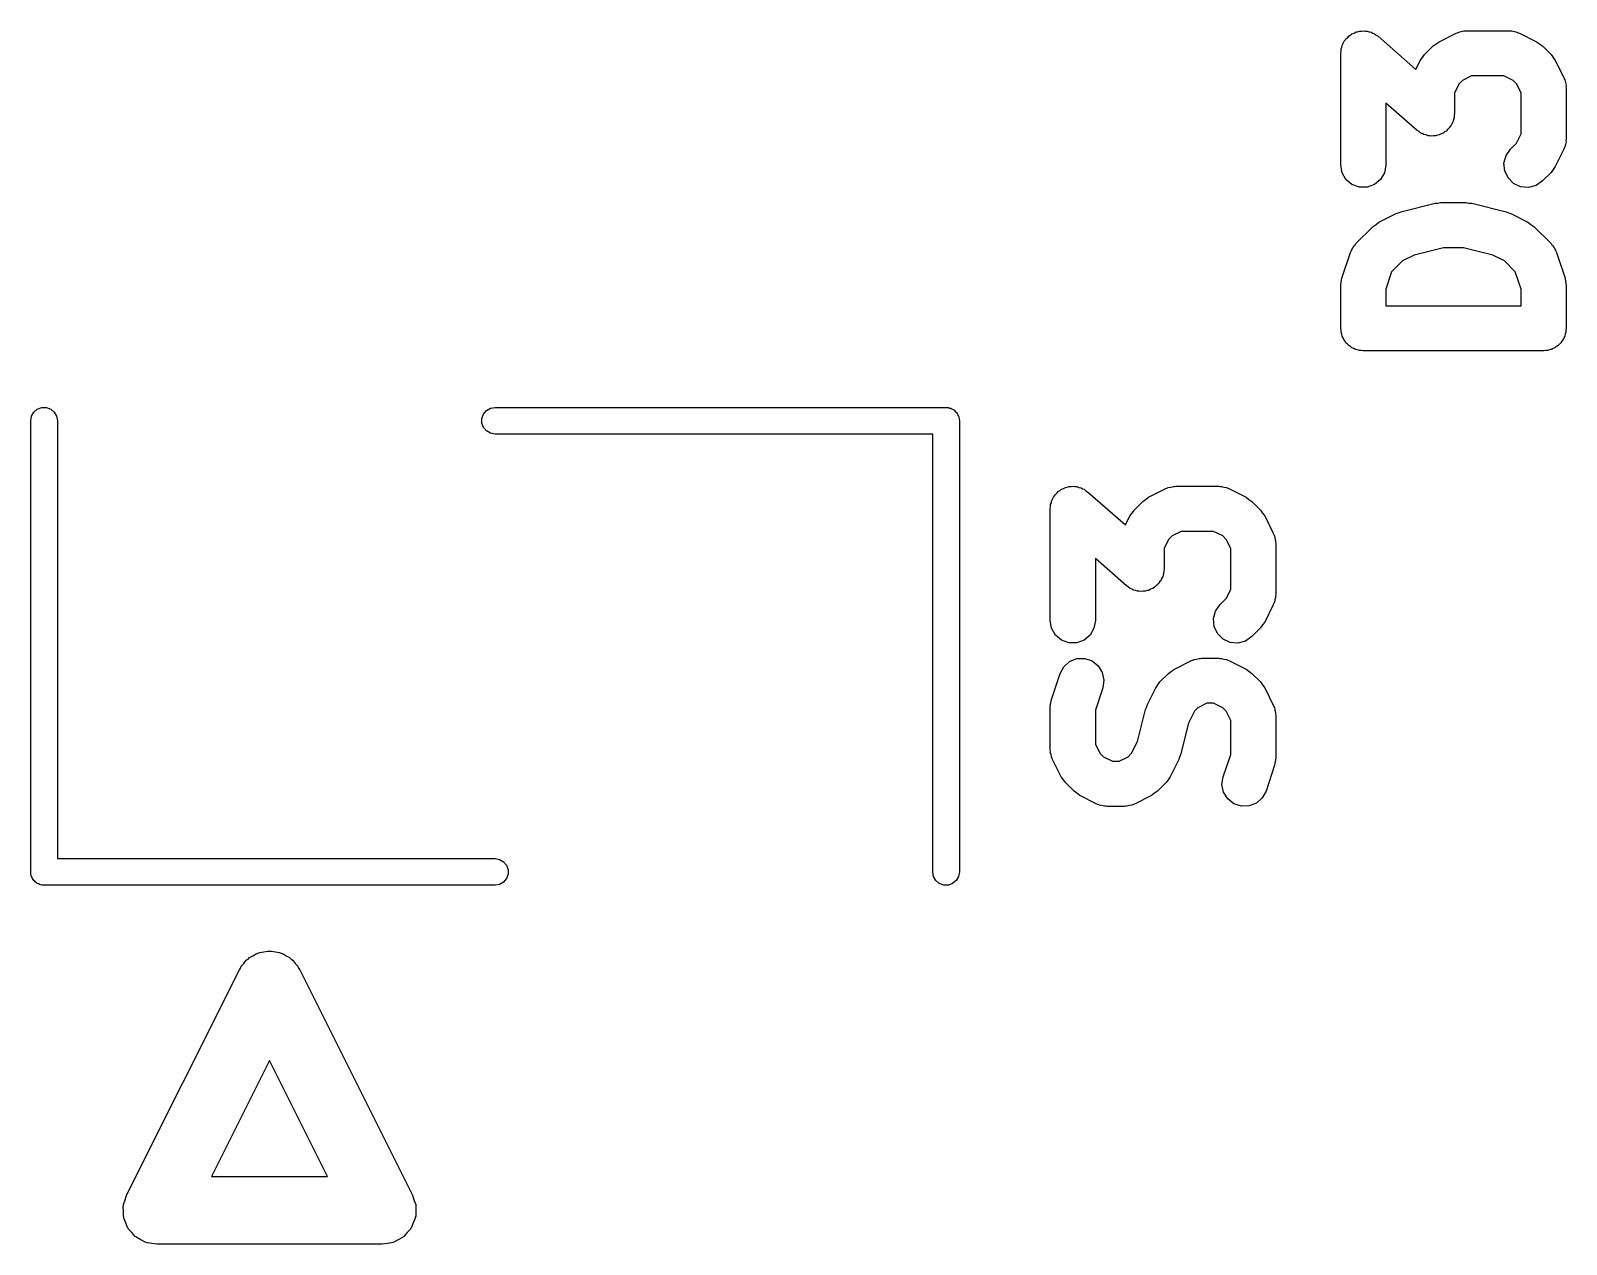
# Model space of a CAD drawing. Extents: x 51 to 137, y -158 to -25.
# Drawn here: x 115.11 to 123.76, y -86.31 to -79.48 of the extents above; entities that cross this region are included whole.
import ezdxf

# ---------------------------------------------------------------- set-up
doc = ezdxf.new("R2010")
doc.units = 0
doc.header["$MEASUREMENT"] = 0
doc.layers.add('BLACK', color=7, linetype='CONTINUOUS')

msp = doc.modelspace()

# ---------------------------------------------------------------- linework, layer by layer
at = {"layer": 'Black'}
for p, q in [((122.498, -79.5691), (122.499, -79.5595)), ((122.499, -79.5595), (122.505, -79.5487)), ((122.505, -79.5487), (122.51, -79.5372)), ((122.51, -79.5372), (122.516, -79.5298)), ((122.516, -79.5298), (122.521, -79.5213)), ((122.521, -79.5213), (122.531, -79.5133)), ((122.531, -79.5133), (122.539, -79.504)), ((122.539, -79.504), (122.548, -79.4992)), ((122.548, -79.4992), (122.555, -79.4929)), ((122.555, -79.4929), (122.567, -79.4887)), ((122.567, -79.4887), (122.578, -79.4827)), ((122.578, -79.4827), (122.587, -79.4812)), ((122.587, -79.4812), (122.597, -79.4778)), ((122.597, -79.4778), (122.609, -79.4778)), ((122.609, -79.4778), (122.621, -79.4759)), ((122.621, -79.4759), (122.631, -79.4778)), ((122.631, -79.4778), (122.641, -79.4778)), ((122.641, -79.4778), (122.652, -79.4821)), ((122.652, -79.4821), (122.665, -79.4845)), ((122.665, -79.4845), (122.673, -79.4896)), ((122.673, -79.4896), (122.682, -79.4929)), ((122.682, -79.4929), (122.692, -79.5009)), ((122.692, -79.5009), (122.702, -79.5073)), ((122.702, -79.5073), (122.915, -79.6936)), ((122.964, -79.6099), (123.013, -79.5615)), ((123.013, -79.5615), (123.029, -79.5498)), ((123.029, -79.5498), (123.046, -79.5377)), ((123.046, -79.5377), (123.142, -79.4893)), ((123.142, -79.4893), (123.149, -79.4872)), ((123.149, -79.4872), (123.156, -79.4836)), ((123.156, -79.4836), (123.17, -79.481)), ((123.17, -79.481), (123.185, -79.4767)), ((123.185, -79.4767), (123.192, -79.4772)), ((123.192, -79.4772), (123.199, -79.4759)), ((123.199, -79.4759), (123.441, -79.4759)), ((123.441, -79.4759), (123.448, -79.4772)), ((123.448, -79.4772), (123.456, -79.4767)), ((123.456, -79.4767), (123.47, -79.481)), ((123.47, -79.481), (123.485, -79.4836)), ((123.485, -79.4836), (123.491, -79.4872)), ((123.491, -79.4872), (123.498, -79.4893)), ((123.498, -79.4893), (123.595, -79.5377)), ((123.595, -79.5377), (123.611, -79.5498)), ((123.611, -79.5498), (123.628, -79.5615)), ((123.628, -79.5615), (123.676, -79.6099)), ((122.492, -79.6029), (122.494, -79.5907)), ((122.492, -80.2319), (122.492, -79.6029)), ((122.494, -79.5783), (122.498, -79.5691)), ((122.494, -79.5907), (122.494, -79.5783)), ((122.915, -79.6936), (122.94, -79.6429)), ((122.94, -79.6429), (122.953, -79.6265)), ((122.953, -79.6265), (122.964, -79.6099)), ((123.676, -79.6099), (123.688, -79.6265)), ((123.688, -79.6265), (123.7, -79.6429)), ((123.7, -79.6429), (123.748, -79.7396)), ((123.229, -79.7299), (123.178, -79.7557)), ((123.411, -79.7299), (123.229, -79.7299)), ((123.463, -79.7557), (123.411, -79.7299)), ((123.158, -79.7749), (123.133, -79.8264)), ((123.178, -79.7557), (123.158, -79.7749)), ((123.482, -79.7749), (123.463, -79.7557)), ((123.508, -79.8264), (123.482, -79.7749)), ((123.748, -79.7396), (123.75, -79.7467)), ((123.75, -79.7467), (123.754, -79.753)), ((123.754, -79.753), (123.757, -79.7677)), ((123.757, -79.7677), (123.761, -79.7819)), ((123.761, -79.7819), (123.76, -79.7892)), ((123.76, -79.7892), (123.762, -79.7964)), ((123.762, -79.7964), (123.762, -80.0867)), ((122.922, -80.0372), (122.746, -79.8828)), ((122.746, -79.8828), (122.746, -80.2319)), ((123.133, -79.8264), (123.133, -79.9416)), ((123.508, -80.0567), (123.508, -79.8264)), ((123.125, -79.985), (123.119, -79.9958)), ((123.127, -79.9754), (123.125, -79.985)), ((123.13, -79.9662), (123.127, -79.9754)), ((123.131, -79.9538), (123.13, -79.9662)), ((123.133, -79.9416), (123.131, -79.9538)), ((122.933, -80.0436), (122.922, -80.0372)), ((122.942, -80.0516), (122.933, -80.0436)), ((122.951, -80.0549), (122.942, -80.0516)), ((122.96, -80.06), (122.951, -80.0549)), ((122.972, -80.0624), (122.96, -80.06)), ((122.984, -80.0667), (122.972, -80.0624)), ((122.993, -80.0667), (122.984, -80.0667)), ((123.003, -80.0686), (122.993, -80.0667)), ((123.015, -80.0667), (123.003, -80.0686)), ((123.028, -80.0667), (123.015, -80.0667)), ((123.037, -80.0633), (123.028, -80.0667)), ((123.047, -80.0618), (123.037, -80.0633)), ((123.057, -80.0558), (123.047, -80.0618)), ((123.069, -80.0516), (123.057, -80.0558)), ((123.077, -80.0453), (123.069, -80.0516)), ((123.085, -80.0405), (123.077, -80.0453)), ((123.093, -80.0312), (123.085, -80.0405)), ((123.103, -80.0232), (123.093, -80.0312)), ((123.108, -80.0147), (123.103, -80.0232)), ((123.114, -80.0073), (123.108, -80.0147)), ((123.119, -79.9958), (123.114, -80.0073)), ((123.482, -80.1083), (123.508, -80.0567)), ((123.423, -80.1782), (123.448, -80.1421)), ((123.448, -80.1421), (123.482, -80.1083)), ((123.748, -80.1435), (123.7, -80.2403)), ((123.75, -80.1365), (123.748, -80.1435)), ((123.754, -80.1302), (123.75, -80.1365)), ((123.757, -80.1155), (123.754, -80.1302)), ((123.761, -80.1012), (123.757, -80.1155)), ((123.762, -80.0867), (123.76, -80.0939)), ((123.76, -80.0939), (123.761, -80.1012)), ((122.499, -80.2753), (122.492, -80.2319)), ((122.746, -80.2319), (122.738, -80.2753)), ((123.411, -80.2208), (123.423, -80.1782)), ((123.415, -80.2647), (123.411, -80.2208)), ((123.7, -80.2403), (123.688, -80.2566)), ((122.521, -80.3135), (122.499, -80.2753)), ((122.555, -80.3419), (122.521, -80.3135)), ((122.716, -80.3135), (122.682, -80.3419)), ((122.738, -80.2753), (122.716, -80.3135)), ((123.434, -80.3047), (123.415, -80.2647)), ((123.465, -80.3359), (123.434, -80.3047)), ((123.505, -80.3545), (123.465, -80.3359)), ((123.628, -80.3217), (123.592, -80.347)), ((123.676, -80.2733), (123.628, -80.3217)), ((123.688, -80.2566), (123.676, -80.2733)), ((122.597, -80.3569), (122.555, -80.3419)), ((122.641, -80.3569), (122.597, -80.3569)), ((122.682, -80.3419), (122.641, -80.3569)), ((123.549, -80.3584), (123.505, -80.3545)), ((123.592, -80.347), (123.549, -80.3584)), ((122.707, -80.5537), (122.804, -80.5053)), ((122.804, -80.5053), (122.817, -80.5014)), ((122.817, -80.5014), (122.83, -80.4957)), ((122.83, -80.4957), (123.023, -80.4473)), ((123.023, -80.4473), (123.039, -80.4462)), ((123.039, -80.4462), (123.054, -80.4435)), ((123.054, -80.4435), (123.199, -80.4435)), ((123.199, -80.4435), (123.214, -80.4462)), ((123.214, -80.4462), (123.23, -80.4473)), ((123.23, -80.4473), (123.424, -80.4957)), ((123.424, -80.4957), (123.436, -80.5014)), ((123.436, -80.5014), (123.45, -80.5053)), ((123.45, -80.5053), (123.546, -80.5537)), ((122.577, -80.6743), (122.674, -80.5775)), ((122.674, -80.5775), (122.691, -80.5658)), ((122.691, -80.5658), (122.707, -80.5537)), ((123.546, -80.5537), (123.563, -80.5658)), ((123.563, -80.5658), (123.579, -80.5775)), ((123.579, -80.5775), (123.676, -80.6743)), ((122.56, -80.6982), (122.568, -80.6851)), ((122.568, -80.6851), (122.573, -80.6803)), ((122.573, -80.6803), (122.577, -80.6743)), ((123.676, -80.6743), (123.68, -80.6803)), ((123.68, -80.6803), (123.686, -80.6851)), ((123.686, -80.6851), (123.693, -80.6982)), ((122.498, -80.869), (122.547, -80.7239)), ((122.547, -80.7239), (122.55, -80.7175)), ((122.55, -80.7175), (122.552, -80.7104)), ((122.552, -80.7104), (122.56, -80.6982)), ((122.839, -80.7717), (122.778, -80.8327)), ((122.905, -80.7387), (122.839, -80.7717)), ((123.07, -80.6975), (122.905, -80.7387)), ((123.184, -80.6975), (123.07, -80.6975)), ((123.348, -80.7387), (123.184, -80.6975)), ((123.414, -80.7717), (123.348, -80.7387)), ((123.475, -80.8327), (123.414, -80.7717)), ((123.693, -80.6982), (123.701, -80.7104)), ((123.701, -80.7104), (123.703, -80.7175)), ((123.703, -80.7175), (123.707, -80.7239)), ((123.707, -80.7239), (123.755, -80.869)), ((122.778, -80.8327), (122.746, -80.9298)), ((123.508, -80.9298), (123.475, -80.8327)), ((122.492, -80.9092), (122.495, -80.8892)), ((122.492, -81.1511), (122.492, -80.9092)), ((122.495, -80.8892), (122.498, -80.869)), ((122.746, -80.9298), (122.746, -81.0241)), ((123.508, -81.0241), (123.508, -80.9298)), ((123.755, -80.869), (123.758, -80.8892)), ((123.758, -80.8892), (123.762, -80.9092)), ((123.762, -80.9092), (123.762, -81.1511)), ((122.746, -81.0241), (123.508, -81.0241)), ((122.494, -81.162), (122.492, -81.1511)), ((122.494, -81.1732), (122.494, -81.162)), ((122.497, -81.1836), (122.494, -81.1732)), ((122.499, -81.1945), (122.497, -81.1836)), ((122.505, -81.2042), (122.499, -81.1945)), ((122.509, -81.2146), (122.505, -81.2042)), ((123.748, -81.2042), (123.745, -81.2146)), ((123.754, -81.1945), (123.748, -81.2042)), ((123.756, -81.1836), (123.754, -81.1945)), ((123.76, -81.1732), (123.756, -81.1836)), ((123.762, -81.1511), (123.76, -81.162)), ((123.76, -81.162), (123.76, -81.1732)), ((122.516, -81.2231), (122.509, -81.2146)), ((122.521, -81.2327), (122.516, -81.2231)), ((122.53, -81.2399), (122.521, -81.2327)), ((122.537, -81.2484), (122.53, -81.2399)), ((122.547, -81.2539), (122.537, -81.2484)), ((122.555, -81.2611), (122.547, -81.2539)), ((122.566, -81.2649), (122.555, -81.2611)), ((122.575, -81.2704), (122.566, -81.2649)), ((122.586, -81.2724), (122.575, -81.2704)), ((122.597, -81.2762), (122.586, -81.2724)), ((122.608, -81.2762), (122.597, -81.2762)), ((122.619, -81.2781), (122.608, -81.2762)), ((123.635, -81.2781), (122.619, -81.2781)), ((123.646, -81.2762), (123.635, -81.2781)), ((123.657, -81.2762), (123.646, -81.2762)), ((123.667, -81.2724), (123.657, -81.2762)), ((123.678, -81.2704), (123.667, -81.2724)), ((123.688, -81.2649), (123.678, -81.2704)), ((123.698, -81.2611), (123.688, -81.2649)), ((123.707, -81.2539), (123.698, -81.2611)), ((123.716, -81.2484), (123.707, -81.2539)), ((123.723, -81.2399), (123.716, -81.2484)), ((123.732, -81.2327), (123.723, -81.2399)), ((123.737, -81.2231), (123.732, -81.2327)), ((123.745, -81.2146), (123.737, -81.2231)), ((115.119, -81.6455), (115.132, -81.623)), ((115.132, -81.623), (115.151, -81.6062)), ((115.151, -81.6062), (115.176, -81.5973)), ((115.176, -81.5973), (115.202, -81.5973)), ((115.202, -81.5973), (115.227, -81.6062)), ((115.227, -81.6062), (115.246, -81.623)), ((115.246, -81.623), (115.259, -81.6455)), ((117.655, -81.6582), (117.664, -81.6337)), ((117.664, -81.6337), (117.681, -81.6137)), ((117.681, -81.6137), (117.703, -81.6007)), ((117.703, -81.6007), (117.729, -81.5962)), ((117.729, -81.5962), (120.269, -81.5962)), ((120.269, -81.5962), (120.275, -81.5973)), ((120.275, -81.5973), (120.282, -81.5973)), ((120.282, -81.5973), (120.288, -81.5996)), ((120.288, -81.5996), (120.295, -81.6007)), ((120.295, -81.6007), (120.3, -81.604)), ((120.3, -81.604), (120.306, -81.6062)), ((120.306, -81.6062), (120.312, -81.6105)), ((120.312, -81.6105), (120.317, -81.6137)), ((120.317, -81.6137), (120.321, -81.6188)), ((120.321, -81.6188), (120.326, -81.623)), ((120.326, -81.623), (120.33, -81.6287)), ((120.33, -81.6287), (120.334, -81.6337)), ((120.334, -81.6337), (120.336, -81.6399)), ((115.114, -81.6712), (115.119, -81.6455)), ((115.114, -84.2112), (115.114, -81.6712)), ((115.259, -81.6455), (115.264, -81.6712)), ((115.264, -81.6712), (115.264, -84.1362)), ((117.655, -81.6842), (117.655, -81.6582)), ((117.664, -81.7087), (117.655, -81.6842)), ((117.681, -81.7287), (117.664, -81.7087)), ((120.336, -81.6399), (120.339, -81.6455)), ((120.339, -81.6455), (120.341, -81.652)), ((120.341, -81.652), (120.343, -81.6582)), ((120.343, -81.6582), (120.343, -81.6647)), ((120.343, -81.6647), (120.344, -81.6712)), ((120.344, -81.6712), (120.344, -84.2112)), ((117.703, -81.7417), (117.681, -81.7287)), ((117.729, -81.7462), (117.703, -81.7417)), ((120.194, -81.7462), (117.729, -81.7462)), ((120.194, -84.2112), (120.194, -81.7462)), ((120.895, -82.0775), (120.903, -82.0681)), ((120.903, -82.0681), (120.912, -82.0634)), ((120.912, -82.0634), (120.919, -82.0571)), ((120.919, -82.0571), (120.931, -82.0529)), ((120.931, -82.0529), (120.942, -82.0469)), ((120.942, -82.0469), (120.951, -82.0454)), ((120.951, -82.0454), (120.961, -82.042)), ((120.961, -82.042), (120.973, -82.042)), ((120.973, -82.042), (120.985, -82.0401)), ((120.985, -82.0401), (120.995, -82.042)), ((120.995, -82.042), (121.005, -82.042)), ((121.005, -82.042), (121.016, -82.0463)), ((121.016, -82.0463), (121.029, -82.0487)), ((121.029, -82.0487), (121.037, -82.0538)), ((121.037, -82.0538), (121.046, -82.0571)), ((121.046, -82.0571), (121.056, -82.0651)), ((121.056, -82.0651), (121.066, -82.0715)), ((121.41, -82.1019), (121.506, -82.0535)), ((121.506, -82.0535), (121.513, -82.0514)), ((121.513, -82.0514), (121.52, -82.0478)), ((121.52, -82.0478), (121.534, -82.0452)), ((121.534, -82.0452), (121.549, -82.0409)), ((121.549, -82.0409), (121.556, -82.0414)), ((121.556, -82.0414), (121.563, -82.0401)), ((121.563, -82.0401), (121.805, -82.0401)), ((121.805, -82.0401), (121.812, -82.0414)), ((121.812, -82.0414), (121.82, -82.0409)), ((121.82, -82.0409), (121.834, -82.0452)), ((121.834, -82.0452), (121.849, -82.0478)), ((121.849, -82.0478), (121.855, -82.0514)), ((121.855, -82.0514), (121.862, -82.0535)), ((121.862, -82.0535), (121.959, -82.1019)), ((120.856, -82.1671), (120.858, -82.1549)), ((120.858, -82.1425), (120.862, -82.1333)), ((120.858, -82.1549), (120.858, -82.1425)), ((120.862, -82.1333), (120.863, -82.1237)), ((120.863, -82.1237), (120.869, -82.1129)), ((120.869, -82.1129), (120.874, -82.1013)), ((120.874, -82.1013), (120.88, -82.094)), ((120.88, -82.094), (120.885, -82.0855)), ((120.885, -82.0855), (120.895, -82.0775)), ((121.066, -82.0715), (121.279, -82.2578)), ((121.328, -82.1741), (121.377, -82.1257)), ((121.377, -82.1257), (121.393, -82.114)), ((121.393, -82.114), (121.41, -82.1019)), ((121.959, -82.1019), (121.975, -82.114)), ((121.975, -82.114), (121.992, -82.1257)), ((121.992, -82.1257), (122.04, -82.1741)), ((120.856, -82.7961), (120.856, -82.1671)), ((121.279, -82.2578), (121.304, -82.2071)), ((121.304, -82.2071), (121.317, -82.1907)), ((121.317, -82.1907), (121.328, -82.1741)), ((122.04, -82.1741), (122.052, -82.1907)), ((122.052, -82.1907), (122.064, -82.2071)), ((122.064, -82.2071), (122.112, -82.3038)), ((121.542, -82.3199), (121.522, -82.3391)), ((121.593, -82.2941), (121.542, -82.3199)), ((121.775, -82.2941), (121.593, -82.2941)), ((121.827, -82.3199), (121.775, -82.2941)), ((121.846, -82.3391), (121.827, -82.3199)), ((122.112, -82.3038), (122.114, -82.3108)), ((122.114, -82.3108), (122.118, -82.3172)), ((122.118, -82.3172), (122.121, -82.3318)), ((121.522, -82.3391), (121.497, -82.3906)), ((121.497, -82.3906), (121.497, -82.5058)), ((121.872, -82.3906), (121.846, -82.3391)), ((121.872, -82.6209), (121.872, -82.3906)), ((122.121, -82.3318), (122.125, -82.3461)), ((122.125, -82.3461), (122.124, -82.3534)), ((122.124, -82.3534), (122.126, -82.3606)), ((122.126, -82.3606), (122.126, -82.6509)), ((121.286, -82.6013), (121.11, -82.447)), ((121.11, -82.447), (121.11, -82.7961)), ((121.467, -82.5874), (121.457, -82.5954)), ((121.472, -82.5789), (121.467, -82.5874)), ((121.478, -82.5715), (121.472, -82.5789)), ((121.483, -82.56), (121.478, -82.5715)), ((121.489, -82.5492), (121.483, -82.56)), ((121.491, -82.5395), (121.489, -82.5492)), ((121.494, -82.5304), (121.491, -82.5395)), ((121.495, -82.518), (121.494, -82.5304)), ((121.497, -82.5058), (121.495, -82.518)), ((121.297, -82.6078), (121.286, -82.6013)), ((121.306, -82.6158), (121.297, -82.6078)), ((121.315, -82.6191), (121.306, -82.6158)), ((121.324, -82.6242), (121.315, -82.6191)), ((121.336, -82.6266), (121.324, -82.6242)), ((121.348, -82.6308), (121.336, -82.6266)), ((121.357, -82.6308), (121.348, -82.6308)), ((121.367, -82.6327), (121.357, -82.6308)), ((121.379, -82.6308), (121.367, -82.6327)), ((121.392, -82.6308), (121.379, -82.6308)), ((121.401, -82.6275), (121.392, -82.6308)), ((121.411, -82.626), (121.401, -82.6275)), ((121.421, -82.62), (121.411, -82.626)), ((121.433, -82.6158), (121.421, -82.62)), ((121.441, -82.6095), (121.433, -82.6158)), ((121.449, -82.6047), (121.441, -82.6095)), ((121.457, -82.5954), (121.449, -82.6047)), ((121.812, -82.7063), (121.846, -82.6724)), ((121.846, -82.6724), (121.872, -82.6209)), ((122.125, -82.6654), (122.121, -82.6797)), ((122.126, -82.6509), (122.124, -82.6581)), ((122.124, -82.6581), (122.125, -82.6654)), ((121.775, -82.785), (121.787, -82.7424)), ((121.787, -82.7424), (121.812, -82.7063)), ((122.112, -82.7077), (122.064, -82.8045)), ((122.114, -82.7007), (122.112, -82.7077)), ((122.118, -82.6944), (122.114, -82.7007)), ((122.121, -82.6797), (122.118, -82.6944)), ((120.863, -82.8395), (120.856, -82.7961)), ((120.885, -82.8777), (120.863, -82.8395)), ((121.102, -82.8395), (121.08, -82.8777)), ((121.11, -82.7961), (121.102, -82.8395)), ((121.779, -82.8289), (121.775, -82.785)), ((121.798, -82.8689), (121.779, -82.8289)), ((122.04, -82.8375), (121.992, -82.8859)), ((122.052, -82.8208), (122.04, -82.8375)), ((122.064, -82.8045), (122.052, -82.8208)), ((120.919, -82.906), (120.885, -82.8777)), ((120.961, -82.9211), (120.919, -82.906)), ((121.005, -82.9211), (120.961, -82.9211)), ((121.046, -82.906), (121.005, -82.9211)), ((121.08, -82.8777), (121.046, -82.906)), ((121.829, -82.9001), (121.798, -82.8689)), ((121.869, -82.9187), (121.829, -82.9001)), ((121.913, -82.9226), (121.869, -82.9187)), ((121.956, -82.9112), (121.913, -82.9226)), ((121.992, -82.8859), (121.956, -82.9112)), ((120.965, -83.0265), (121.006, -83.0103)), ((121.006, -83.0103), (121.05, -83.0091)), ((121.05, -83.0091), (121.091, -83.023)), ((121.652, -83.0211), (121.659, -83.019)), ((121.659, -83.019), (121.665, -83.0154)), ((121.665, -83.0154), (121.68, -83.0128)), ((121.68, -83.0128), (121.694, -83.0086)), ((121.694, -83.0086), (121.701, -83.009)), ((121.701, -83.009), (121.708, -83.0077)), ((121.708, -83.0077), (121.805, -83.0077)), ((121.805, -83.0077), (121.812, -83.009)), ((121.812, -83.009), (121.82, -83.0086)), ((121.82, -83.0086), (121.834, -83.0128)), ((121.834, -83.0128), (121.849, -83.0154)), ((121.849, -83.0154), (121.855, -83.019)), ((121.855, -83.019), (121.862, -83.0211)), ((120.862, -83.2397), (120.911, -83.0946)), ((120.911, -83.0946), (120.932, -83.0558)), ((120.932, -83.0558), (120.965, -83.0265)), ((121.091, -83.023), (121.126, -83.0505)), ((121.126, -83.0505), (121.149, -83.088)), ((121.149, -83.088), (121.158, -83.1313)), ((121.473, -83.1417), (121.522, -83.0933)), ((121.522, -83.0933), (121.538, -83.0816)), ((121.538, -83.0816), (121.555, -83.0695)), ((121.555, -83.0695), (121.652, -83.0211)), ((121.862, -83.0211), (121.959, -83.0695)), ((121.959, -83.0695), (121.975, -83.0816)), ((121.975, -83.0816), (121.992, -83.0933)), ((121.992, -83.0933), (122.04, -83.1417)), ((121.151, -83.1749), (121.11, -83.3005)), ((121.158, -83.1313), (121.151, -83.1749)), ((121.401, -83.2715), (121.45, -83.1747)), ((121.45, -83.1747), (121.462, -83.1583)), ((121.462, -83.1583), (121.473, -83.1417)), ((122.04, -83.1417), (122.052, -83.1584)), ((122.052, -83.1584), (122.064, -83.1747)), ((122.064, -83.1747), (122.112, -83.2715)), ((120.856, -83.2799), (120.859, -83.2598)), ((120.856, -83.5218), (120.856, -83.2799)), ((120.859, -83.2598), (120.862, -83.2397)), ((121.397, -83.2848), (121.401, -83.2715)), ((121.738, -83.2617), (121.687, -83.2875)), ((121.775, -83.2617), (121.738, -83.2617)), ((121.827, -83.2875), (121.775, -83.2617)), ((122.112, -83.2715), (122.114, -83.2785)), ((122.114, -83.2785), (122.118, -83.2848)), ((121.11, -83.3005), (121.11, -83.4918)), ((121.347, -83.4774), (121.392, -83.2974)), ((121.392, -83.2974), (121.397, -83.2848)), ((121.668, -83.3067), (121.635, -83.3726)), ((121.687, -83.2875), (121.668, -83.3067)), ((121.846, -83.3067), (121.827, -83.2875)), ((121.872, -83.3582), (121.846, -83.3067)), ((121.872, -83.5495), (121.872, -83.3582)), ((122.118, -83.2848), (122.121, -83.2995)), ((122.121, -83.2995), (122.125, -83.3137)), ((122.125, -83.3137), (122.124, -83.321)), ((122.124, -83.321), (122.126, -83.3282)), ((122.126, -83.3282), (122.126, -83.5702)), ((121.635, -83.3726), (121.59, -83.5526)), ((120.857, -83.529), (120.856, -83.5218)), ((120.856, -83.5363), (120.857, -83.529)), ((120.861, -83.5506), (120.856, -83.5363)), ((121.11, -83.4918), (121.135, -83.5433)), ((121.314, -83.5433), (121.347, -83.4774)), ((120.863, -83.5652), (120.861, -83.5506)), ((120.867, -83.5716), (120.863, -83.5652)), ((120.869, -83.5786), (120.867, -83.5716)), ((120.917, -83.6753), (120.869, -83.5786)), ((121.135, -83.5433), (121.155, -83.5625)), ((121.155, -83.5625), (121.206, -83.5883)), ((121.206, -83.5883), (121.243, -83.5883)), ((121.243, -83.5883), (121.294, -83.5625)), ((121.294, -83.5625), (121.314, -83.5433)), ((121.58, -83.5786), (121.532, -83.6753)), ((121.584, -83.5653), (121.58, -83.5786)), ((121.59, -83.5526), (121.584, -83.5653)), ((121.83, -83.6751), (121.872, -83.5495)), ((122.119, -83.6103), (122.071, -83.7555)), ((122.122, -83.5902), (122.119, -83.6103)), ((122.126, -83.5702), (122.122, -83.5902)), ((120.93, -83.6917), (120.917, -83.6753)), ((120.941, -83.7083), (120.93, -83.6917)), ((120.99, -83.7567), (120.941, -83.7083)), ((121.508, -83.7083), (121.459, -83.7567)), ((121.52, -83.6917), (121.508, -83.7083)), ((121.532, -83.6753), (121.52, -83.6917)), ((121.823, -83.7188), (121.83, -83.6751)), ((121.006, -83.7684), (120.99, -83.7567)), ((121.023, -83.7805), (121.006, -83.7684)), ((121.119, -83.8289), (121.023, -83.7805)), ((121.426, -83.7805), (121.33, -83.8289)), ((121.443, -83.7684), (121.426, -83.7805)), ((121.459, -83.7567), (121.443, -83.7684)), ((121.832, -83.762), (121.823, -83.7188)), ((121.855, -83.7996), (121.832, -83.762)), ((122.05, -83.7942), (122.017, -83.8235)), ((122.071, -83.7555), (122.05, -83.7942)), ((121.126, -83.831), (121.119, -83.8289)), ((121.133, -83.8346), (121.126, -83.831)), ((121.147, -83.8372), (121.133, -83.8346)), ((121.162, -83.8415), (121.147, -83.8372)), ((121.169, -83.841), (121.162, -83.8415)), ((121.176, -83.8423), (121.169, -83.841)), ((121.273, -83.8423), (121.176, -83.8423)), ((121.28, -83.841), (121.273, -83.8423)), ((121.287, -83.8415), (121.28, -83.841)), ((121.302, -83.8372), (121.287, -83.8415)), ((121.316, -83.8346), (121.302, -83.8372)), ((121.323, -83.831), (121.316, -83.8346)), ((121.33, -83.8289), (121.323, -83.831)), ((121.89, -83.827), (121.855, -83.7996)), ((121.932, -83.8409), (121.89, -83.827)), ((121.976, -83.8397), (121.932, -83.8409)), ((122.017, -83.8235), (121.976, -83.8397)), ((115.264, -84.1362), (117.729, -84.1362)), ((117.729, -84.1362), (117.755, -84.1407)), ((117.755, -84.1407), (117.777, -84.1537)), ((115.115, -84.2177), (115.114, -84.2112)), ((115.115, -84.2242), (115.115, -84.2177)), ((115.117, -84.2304), (115.115, -84.2242)), ((115.119, -84.2369), (115.117, -84.2304)), ((117.777, -84.1537), (117.794, -84.1737)), ((117.794, -84.1737), (117.803, -84.1982)), ((117.803, -84.2242), (117.794, -84.2487)), ((117.803, -84.1982), (117.803, -84.2242)), ((120.199, -84.2369), (120.194, -84.2112)), ((120.344, -84.2112), (120.339, -84.2369)), ((115.122, -84.2425), (115.119, -84.2369)), ((115.124, -84.2487), (115.122, -84.2425)), ((115.128, -84.2537), (115.124, -84.2487)), ((115.132, -84.2594), (115.128, -84.2537)), ((115.137, -84.2636), (115.132, -84.2594)), ((115.141, -84.2687), (115.137, -84.2636)), ((115.146, -84.2719), (115.141, -84.2687)), ((115.151, -84.2762), (115.146, -84.2719)), ((115.158, -84.2784), (115.151, -84.2762)), ((115.163, -84.2817), (115.158, -84.2784)), ((115.17, -84.2828), (115.163, -84.2817)), ((115.176, -84.2851), (115.17, -84.2828)), ((115.183, -84.2851), (115.176, -84.2851)), ((115.189, -84.2862), (115.183, -84.2851)), ((117.729, -84.2862), (115.189, -84.2862)), ((117.755, -84.2817), (117.729, -84.2862)), ((117.777, -84.2687), (117.755, -84.2817)), ((117.794, -84.2487), (117.777, -84.2687)), ((120.212, -84.2594), (120.199, -84.2369)), ((120.231, -84.2762), (120.212, -84.2594)), ((120.256, -84.2851), (120.231, -84.2762)), ((120.282, -84.2851), (120.256, -84.2851)), ((120.306, -84.2762), (120.282, -84.2851)), ((120.326, -84.2594), (120.306, -84.2762)), ((120.339, -84.2369), (120.326, -84.2594)), ((116.394, -84.6687), (116.405, -84.6636)), ((116.405, -84.6636), (116.426, -84.6611)), ((116.426, -84.6611), (116.448, -84.656)), ((116.448, -84.656), (116.459, -84.6574)), ((116.459, -84.6574), (116.47, -84.656)), ((116.47, -84.656), (116.492, -84.6611)), ((116.492, -84.6611), (116.513, -84.6636)), ((116.513, -84.6636), (116.524, -84.6687)), ((116.295, -84.7518), (116.3, -84.7412)), ((116.3, -84.7412), (116.315, -84.7254)), ((116.315, -84.7254), (116.328, -84.7079)), ((116.328, -84.7079), (116.338, -84.7015)), ((116.338, -84.7015), (116.346, -84.6932)), ((116.346, -84.6932), (116.365, -84.6834)), ((116.365, -84.6834), (116.383, -84.6714)), ((116.383, -84.6714), (116.394, -84.6687)), ((116.524, -84.6687), (116.535, -84.6714)), ((116.535, -84.6714), (116.553, -84.6834)), ((116.553, -84.6834), (116.572, -84.6932)), ((116.572, -84.6932), (116.58, -84.7015)), ((116.58, -84.7015), (116.59, -84.7079)), ((116.59, -84.7079), (116.603, -84.7254)), ((116.603, -84.7254), (116.618, -84.7412)), ((116.618, -84.7412), (116.623, -84.7518)), ((115.654, -86.031), (116.289, -84.761)), ((116.289, -84.761), (116.295, -84.7518)), ((116.623, -84.7518), (116.629, -84.761)), ((116.629, -84.761), (117.264, -86.031)), ((116.459, -85.2722), (116.132, -85.9257)), ((116.786, -85.9257), (116.459, -85.2722)), ((116.132, -85.9257), (116.786, -85.9257)), ((115.646, -86.0573), (115.654, -86.031)), ((117.264, -86.031), (117.272, -86.0573)), ((115.635, -86.0944), (115.636, -86.0889)), ((115.636, -86.1218), (115.635, -86.0944)), ((115.636, -86.0831), (115.646, -86.0573)), ((115.636, -86.0889), (115.636, -86.0831)), ((115.636, -86.1493), (115.636, -86.1218)), ((117.272, -86.0573), (117.282, -86.0831)), ((117.282, -86.0831), (117.282, -86.0889)), ((117.282, -86.0889), (117.283, -86.0944)), ((117.283, -86.0944), (117.282, -86.1218)), ((117.282, -86.1218), (117.282, -86.1493)), ((115.638, -86.1547), (115.636, -86.1493)), ((115.639, -86.1605), (115.638, -86.1547)), ((115.65, -86.1856), (115.639, -86.1605)), ((115.659, -86.2114), (115.65, -86.1856)), ((115.663, -86.2159), (115.659, -86.2114)), ((115.665, -86.2212), (115.663, -86.2159)), ((117.255, -86.2159), (117.253, -86.2212)), ((117.259, -86.2114), (117.255, -86.2159)), ((117.268, -86.1856), (117.259, -86.2114)), ((117.279, -86.1605), (117.268, -86.1856)), ((117.28, -86.1547), (117.279, -86.1605)), ((117.282, -86.1493), (117.28, -86.1547)), ((115.684, -86.2411), (115.665, -86.2212)), ((115.702, -86.2621), (115.684, -86.2411)), ((115.707, -86.265), (115.702, -86.2621)), ((115.711, -86.2692), (115.707, -86.265)), ((115.735, -86.2815), (115.711, -86.2692)), ((115.759, -86.2952), (115.735, -86.2815)), ((115.765, -86.2962), (115.759, -86.2952)), ((115.77, -86.2988), (115.765, -86.2962)), ((115.797, -86.3019), (115.77, -86.2988)), ((115.824, -86.3067), (115.797, -86.3019)), ((117.094, -86.3067), (115.824, -86.3067)), ((117.121, -86.3019), (117.094, -86.3067)), ((117.148, -86.2988), (117.121, -86.3019)), ((117.153, -86.2962), (117.148, -86.2988)), ((117.159, -86.2952), (117.153, -86.2962)), ((117.183, -86.2815), (117.159, -86.2952)), ((117.207, -86.2692), (117.183, -86.2815)), ((117.211, -86.265), (117.207, -86.2692)), ((117.216, -86.2621), (117.211, -86.265)), ((117.234, -86.2411), (117.216, -86.2621)), ((117.253, -86.2212), (117.234, -86.2411))]:
    msp.add_line(p, q, dxfattribs=at)

doc.saveas('drawing.dxf')
